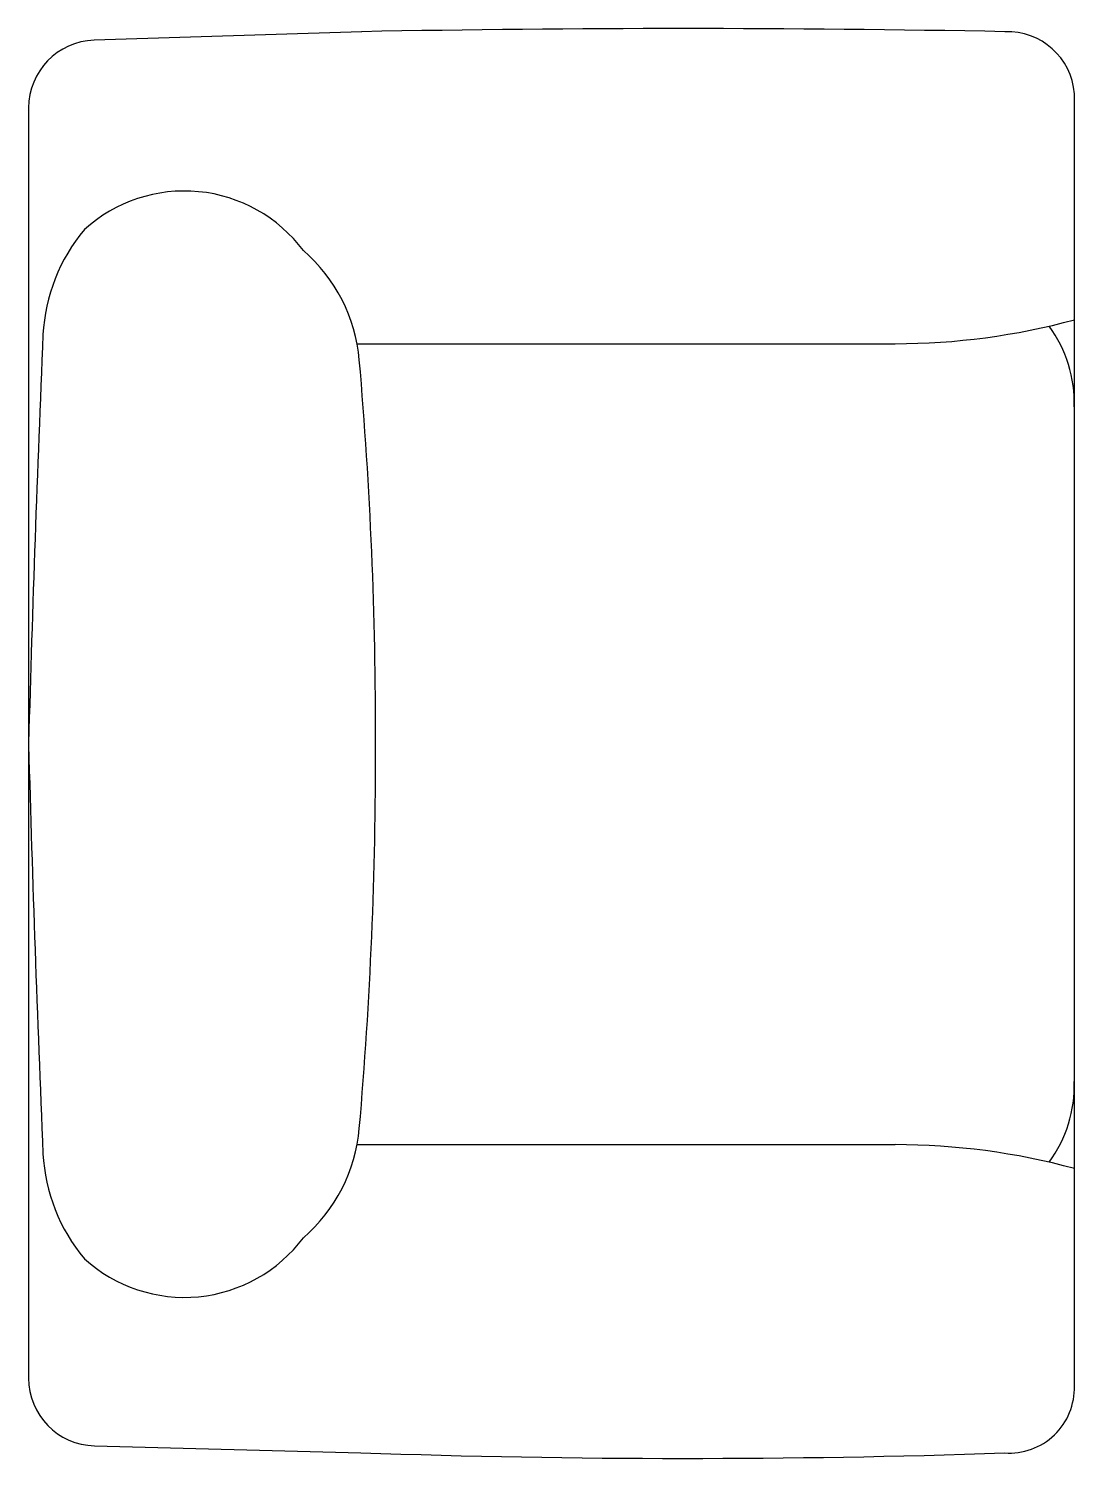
# Model space of a CAD drawing. Extents: x -0.707 to 0, y -0.485 to 0.48.
import ezdxf

# ---------------------------------------------------------------- set-up
doc = ezdxf.new("R2010")
doc.units = 0
doc.layers.get('0').update_dxf_attribs({"linetype": 'CONTINUOUS'})

msp = doc.modelspace()

# ---------------------------------------------------------------- linework, layer by layer
at = {"color": 0, "linetype": 'BYBLOCK'}
for p, q in [((-0.48153, 0.47834), (-0.66231, 0.47256)), ((0, -0.43647), (0, 0.43647)), ((-0.70657, 0.42686), (-0.70657, -0.43118)), ((-0.48463, 0.26759), (-0.12117, 0.26759)), ((-0.48463, -0.27344), (-0.12117, -0.27344)), ((-0.66203, -0.47688), (-0.48218, -0.48154))]:
    msp.add_line(p, q, dxfattribs=at)
for centre, radius, start, end in [((-0.26421, -10.79137), 11.2718, 88.895253, 91.104747), ((-0.04521, 0.43302), 0.04535, 4.36342, 92.11405), ((-0.66085, 0.42686), 0.04572, 91.83113, 180), ((-0.60128, 0.27029), 0.10044, 36.82728, 132.24067), ((-0.57732, 0.26748), 0.11968, 139.84845, 176.99449), ((-0.59306, 0.24701), 0.11036, 4.97311, 49.15428), ((-0.12117, 0.73018), 0.46259, 270, 285.18522), ((19.1857, -0.56539), 19.90024, 177.583268, 178.378165), ((-0.08824, 0.22742), 0.08819, 358.36219, 36.16147), ((-3.39971, 0.00279), 2.92762, 359.88817, 4.97311), ((19.1857, 0.55953), 19.90024, 181.621835, 182.416732), ((-3.39971, -0.00864), 2.92762, 355.02689, 0.11183), ((-0.08824, -0.23328), 0.08819, 323.83853, 1.63781), ((-0.59306, -0.25286), 0.11036, 310.84572, 355.02689), ((-0.57732, -0.27333), 0.11968, 183.00551, 220.15155), ((-0.12117, -0.73603), 0.46259, 74.81478, 90), ((-0.60128, -0.27614), 0.10044, 227.75933, 323.17272), ((-0.66085, -0.43118), 0.04572, 180, 268.51666), ((-0.044, -0.43776), 0.04402, 265.8714, 1.68364), ((-0.2628, 5.79459), 6.27996, 267.998079, 271.967704)]:
    msp.add_arc(centre, radius, start, end, dxfattribs=at)

doc.saveas('drawing.dxf')
